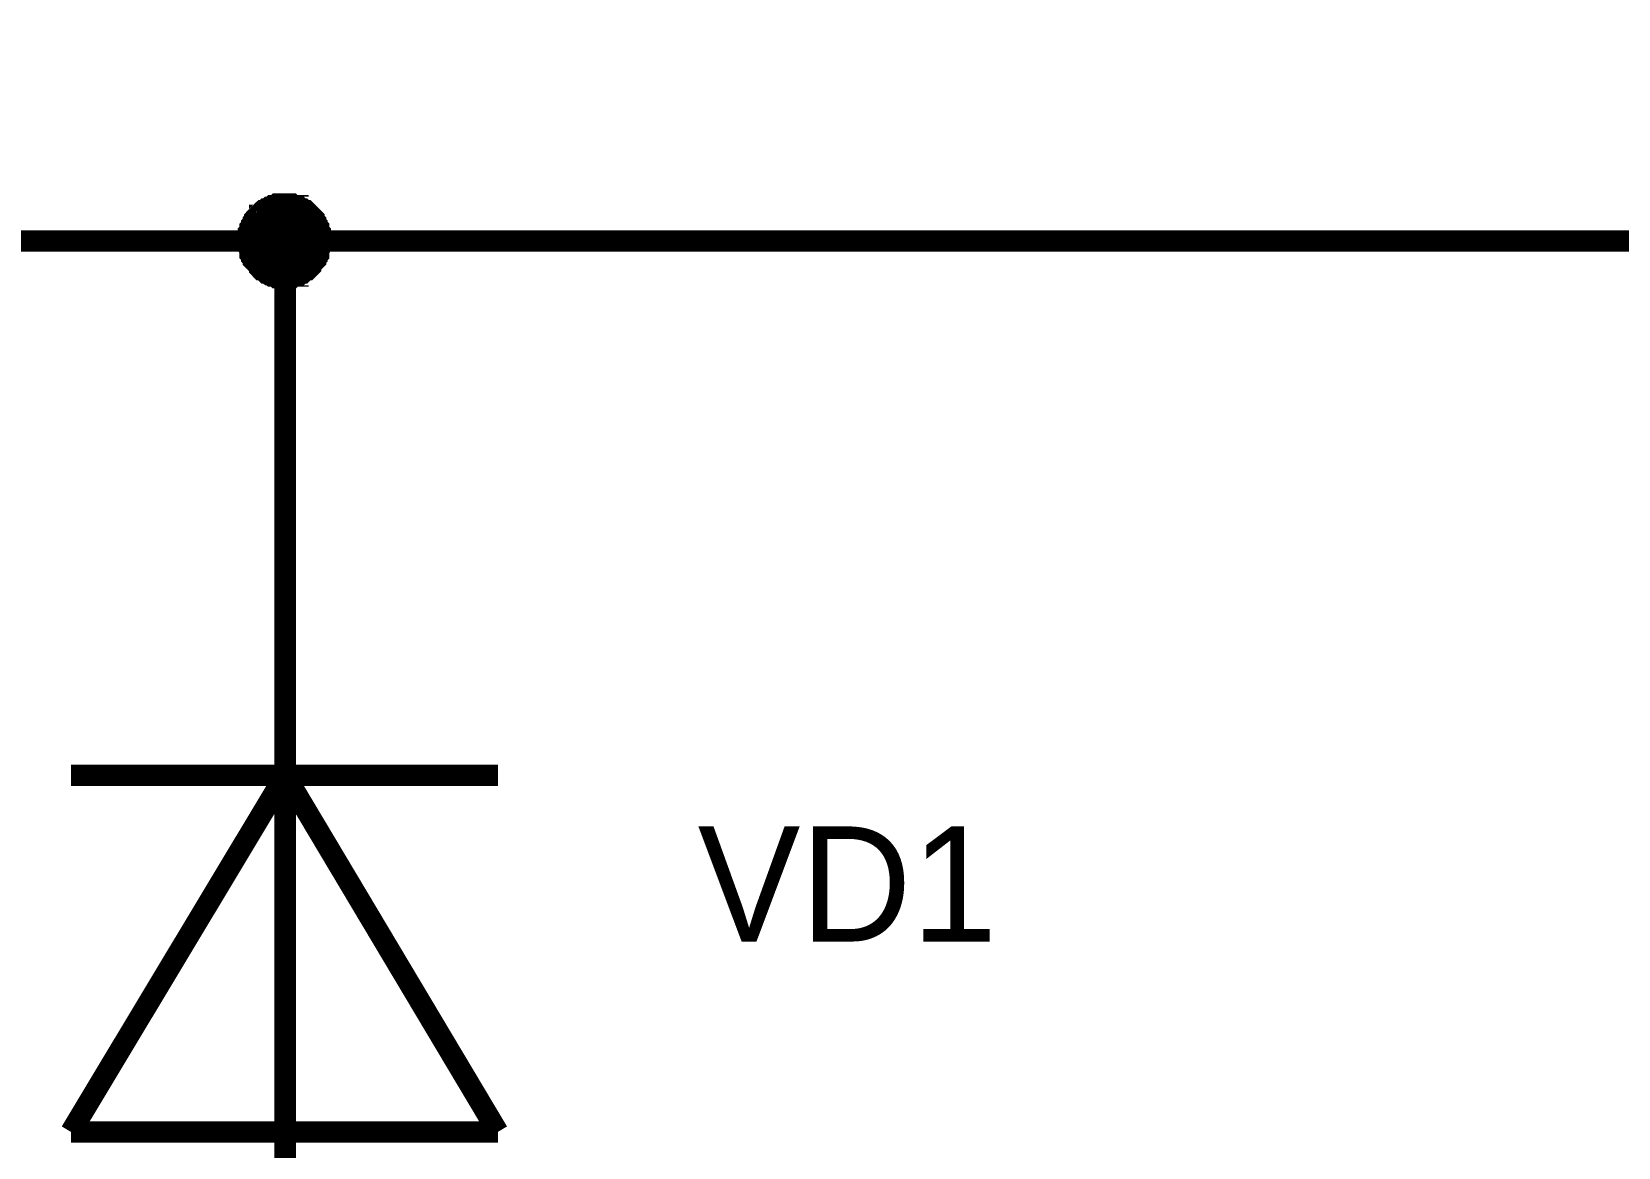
# Model space of a CAD drawing. Header units: millimetres. Extents: x 0 to 841, y 0 to 594.
# Drawn here: x 114.97 to 137.26, y 56.76 to 72.43 of the extents above; entities that cross this region are included whole.
import ezdxf

# ---------------------------------------------------------------- set-up
doc = ezdxf.new("R2010")
doc.units = ezdxf.units.MM
doc.layers.add('Sheet', color=255, linetype='Continuous')

msp = doc.modelspace()

# ---------------------------------------------------------------- linework, layer by layer
at = {"layer": 'Sheet'}
for points, const_width in [([(81.028, 81.998), (88.529, 81.998), (88.529, 69.489), (118.532, 69.489), (118.532, 66.996)], 0.3), ([(118.016, 69.489), (118.016, 69.511), (118.016, 69.534), (118.016, 69.578), (118.016, 69.601), (118.038, 69.623), (118.038, 69.646), (118.038, 69.668), (118.061, 69.691), (118.061, 69.713), (118.083, 69.736), (118.083, 69.758), (118.106, 69.781), (118.106, 69.803), (118.128, 69.826), (118.151, 69.848), (118.173, 69.848), (118.173, 69.87), (118.195, 69.893), (118.218, 69.915), (118.24, 69.915), (118.263, 69.938), (118.285, 69.938), (118.308, 69.96), (118.33, 69.96), (118.353, 69.983), (118.375, 69.983), (118.398, 69.983), (118.42, 70.005), (118.442, 70.005), (118.487, 70.005), (118.51, 70.005), (118.532, 70.005)], 0.3), ([(118.016, 69.489), (118.016, 69.511), (118.016, 69.534), (118.016, 69.578), (118.016, 69.601), (118.038, 69.623), (118.038, 69.646), (118.038, 69.668), (118.061, 69.691), (118.061, 69.713), (118.083, 69.736), (118.083, 69.758), (118.106, 69.781), (118.106, 69.803), (118.128, 69.826), (118.151, 69.848), (118.173, 69.848), (118.173, 69.87), (118.195, 69.893), (118.218, 69.915), (118.24, 69.915), (118.263, 69.938), (118.285, 69.938), (118.308, 69.96), (118.33, 69.96), (118.353, 69.983), (118.375, 69.983), (118.398, 69.983), (118.42, 70.005), (118.442, 70.005), (118.487, 70.005), (118.51, 70.005), (118.532, 70.005)], 0.3), ([(118.016, 69.489), (118.016, 69.511), (118.016, 69.534), (118.016, 69.578), (118.016, 69.601), (118.038, 69.623), (118.038, 69.646), (118.038, 69.668), (118.061, 69.691), (118.061, 69.713), (118.083, 69.736), (118.083, 69.758), (118.106, 69.781), (118.106, 69.803), (118.128, 69.826), (118.151, 69.848), (118.173, 69.848), (118.173, 69.87), (118.195, 69.893), (118.218, 69.915), (118.24, 69.915), (118.263, 69.938), (118.285, 69.938), (118.308, 69.96), (118.33, 69.96), (118.353, 69.983), (118.375, 69.983), (118.398, 69.983), (118.42, 70.005), (118.442, 70.005), (118.487, 70.005), (118.51, 70.005), (118.532, 70.005)], 0.3), ([(118.016, 69.489), (118.016, 69.511), (118.016, 69.534), (118.016, 69.578), (118.016, 69.601), (118.038, 69.623), (118.038, 69.646), (118.038, 69.668), (118.061, 69.691), (118.061, 69.713), (118.083, 69.736), (118.083, 69.758), (118.106, 69.781), (118.106, 69.803), (118.128, 69.826), (118.151, 69.848), (118.173, 69.848), (118.173, 69.87), (118.195, 69.893), (118.218, 69.915), (118.24, 69.915), (118.263, 69.938), (118.285, 69.938), (118.308, 69.96), (118.33, 69.96), (118.353, 69.983), (118.375, 69.983), (118.398, 69.983), (118.42, 70.005), (118.442, 70.005), (118.487, 70.005), (118.51, 70.005), (118.532, 70.005)], 0.3), ([(118.016, 69.489), (118.016, 69.511), (118.016, 69.534), (118.016, 69.578), (118.016, 69.601), (118.038, 69.623), (118.038, 69.646), (118.038, 69.668), (118.061, 69.691), (118.061, 69.713), (118.083, 69.736), (118.083, 69.758), (118.106, 69.781), (118.106, 69.803), (118.128, 69.826), (118.151, 69.848), (118.173, 69.848), (118.173, 69.87), (118.195, 69.893), (118.218, 69.915), (118.24, 69.915), (118.263, 69.938), (118.285, 69.938), (118.308, 69.96), (118.33, 69.96), (118.353, 69.983), (118.375, 69.983), (118.398, 69.983), (118.42, 70.005), (118.442, 70.005), (118.487, 70.005), (118.51, 70.005), (118.532, 70.005)], 0.0991), ([(118.016, 69.489), (118.016, 69.511), (118.016, 69.534), (118.016, 69.578), (118.016, 69.601), (118.038, 69.623), (118.038, 69.646), (118.038, 69.668), (118.061, 69.691), (118.061, 69.713), (118.083, 69.736), (118.083, 69.758), (118.106, 69.781), (118.106, 69.803), (118.128, 69.826), (118.151, 69.848), (118.173, 69.848), (118.173, 69.87), (118.195, 69.893), (118.218, 69.915), (118.24, 69.915), (118.263, 69.938), (118.285, 69.938), (118.308, 69.96), (118.33, 69.96), (118.353, 69.983), (118.375, 69.983), (118.398, 69.983), (118.42, 70.005), (118.442, 70.005), (118.487, 70.005), (118.51, 70.005), (118.532, 70.005)], 0.0991), ([(118.016, 69.489), (118.016, 69.511), (118.016, 69.534), (118.016, 69.578), (118.016, 69.601), (118.038, 69.623), (118.038, 69.646), (118.038, 69.668), (118.061, 69.691), (118.061, 69.713), (118.083, 69.736), (118.083, 69.758), (118.106, 69.781), (118.106, 69.803), (118.128, 69.826), (118.151, 69.848), (118.173, 69.848), (118.173, 69.87), (118.195, 69.893), (118.218, 69.915), (118.24, 69.915), (118.263, 69.938), (118.285, 69.938), (118.308, 69.96), (118.33, 69.96), (118.353, 69.983), (118.375, 69.983), (118.398, 69.983), (118.42, 70.005), (118.442, 70.005), (118.487, 70.005), (118.51, 70.005), (118.532, 70.005)], 0.0991), ([(118.016, 69.489), (118.016, 69.511), (118.016, 69.534), (118.016, 69.578), (118.016, 69.601), (118.038, 69.623), (118.038, 69.646), (118.038, 69.668), (118.061, 69.691), (118.061, 69.713), (118.083, 69.736), (118.083, 69.758), (118.106, 69.781), (118.106, 69.803), (118.128, 69.826), (118.151, 69.848), (118.173, 69.848), (118.173, 69.87), (118.195, 69.893), (118.218, 69.915), (118.24, 69.915), (118.263, 69.938), (118.285, 69.938), (118.308, 69.96), (118.33, 69.96), (118.353, 69.983), (118.375, 69.983), (118.398, 69.983), (118.42, 70.005), (118.442, 70.005), (118.487, 70.005), (118.51, 70.005), (118.532, 70.005)], 0.0991), ([(118.532, 70.005), (118.532, 70.005)], 0.3), ([(118.532, 70.005), (118.555, 70.005), (118.577, 70.005), (118.6, 70.005), (118.622, 70.005), (118.645, 69.983), (118.667, 69.983), (118.712, 69.983), (118.712, 69.96), (118.734, 69.96), (118.757, 69.938), (118.779, 69.938), (118.802, 69.915), (118.824, 69.915), (118.847, 69.893), (118.869, 69.87), (118.892, 69.848), (118.892, 69.848), (118.914, 69.826), (118.937, 69.803), (118.937, 69.781), (118.959, 69.758), (118.959, 69.736), (118.981, 69.713), (118.981, 69.691), (119.004, 69.668), (119.004, 69.646), (119.004, 69.623), (119.026, 69.601), (119.026, 69.578), (119.026, 69.534), (119.026, 69.511), (119.026, 69.489)], 0.3), ([(118.532, 70.005), (118.532, 70.005)], 0.3), ([(118.532, 70.005), (118.555, 70.005), (118.577, 70.005), (118.6, 70.005), (118.622, 70.005), (118.645, 69.983), (118.667, 69.983), (118.712, 69.983), (118.712, 69.96), (118.734, 69.96), (118.757, 69.938), (118.779, 69.938), (118.802, 69.915), (118.824, 69.915), (118.847, 69.893), (118.869, 69.87), (118.892, 69.848), (118.892, 69.848), (118.914, 69.826), (118.937, 69.803), (118.937, 69.781), (118.959, 69.758), (118.959, 69.736), (118.981, 69.713), (118.981, 69.691), (119.004, 69.668), (119.004, 69.646), (119.004, 69.623), (119.026, 69.601), (119.026, 69.578), (119.026, 69.534), (119.026, 69.511), (119.026, 69.489)], 0.3), ([(118.532, 70.005), (118.532, 70.005)], 0.3), ([(118.532, 70.005), (118.555, 70.005), (118.577, 70.005), (118.6, 70.005), (118.622, 70.005), (118.645, 69.983), (118.667, 69.983), (118.712, 69.983), (118.712, 69.96), (118.734, 69.96), (118.757, 69.938), (118.779, 69.938), (118.802, 69.915), (118.824, 69.915), (118.847, 69.893), (118.869, 69.87), (118.892, 69.848), (118.892, 69.848), (118.914, 69.826), (118.937, 69.803), (118.937, 69.781), (118.959, 69.758), (118.959, 69.736), (118.981, 69.713), (118.981, 69.691), (119.004, 69.668), (119.004, 69.646), (119.004, 69.623), (119.026, 69.601), (119.026, 69.578), (119.026, 69.534), (119.026, 69.511), (119.026, 69.489)], 0.3), ([(118.532, 70.005), (118.532, 70.005)], 0.3), ([(118.532, 70.005), (118.555, 70.005), (118.577, 70.005), (118.6, 70.005), (118.622, 70.005), (118.645, 69.983), (118.667, 69.983), (118.712, 69.983), (118.712, 69.96), (118.734, 69.96), (118.757, 69.938), (118.779, 69.938), (118.802, 69.915), (118.824, 69.915), (118.847, 69.893), (118.869, 69.87), (118.892, 69.848), (118.892, 69.848), (118.914, 69.826), (118.937, 69.803), (118.937, 69.781), (118.959, 69.758), (118.959, 69.736), (118.981, 69.713), (118.981, 69.691), (119.004, 69.668), (119.004, 69.646), (119.004, 69.623), (119.026, 69.601), (119.026, 69.578), (119.026, 69.534), (119.026, 69.511), (119.026, 69.489)], 0.3), ([(118.532, 70.005), (118.532, 70.005)], 0.0991), ([(118.532, 70.005), (118.555, 70.005), (118.577, 70.005), (118.6, 70.005), (118.622, 70.005), (118.645, 69.983), (118.667, 69.983), (118.712, 69.983), (118.712, 69.96), (118.734, 69.96), (118.757, 69.938), (118.779, 69.938), (118.802, 69.915), (118.824, 69.915), (118.847, 69.893), (118.869, 69.87), (118.892, 69.848), (118.892, 69.848), (118.914, 69.826), (118.937, 69.803), (118.937, 69.781), (118.959, 69.758), (118.959, 69.736), (118.981, 69.713), (118.981, 69.691), (119.004, 69.668), (119.004, 69.646), (119.004, 69.623), (119.026, 69.601), (119.026, 69.578), (119.026, 69.534), (119.026, 69.511), (119.026, 69.489)], 0.0991), ([(118.532, 70.005), (118.532, 70.005)], 0.0991), ([(118.532, 70.005), (118.555, 70.005), (118.577, 70.005), (118.6, 70.005), (118.622, 70.005), (118.645, 69.983), (118.667, 69.983), (118.712, 69.983), (118.712, 69.96), (118.734, 69.96), (118.757, 69.938), (118.779, 69.938), (118.802, 69.915), (118.824, 69.915), (118.847, 69.893), (118.869, 69.87), (118.892, 69.848), (118.892, 69.848), (118.914, 69.826), (118.937, 69.803), (118.937, 69.781), (118.959, 69.758), (118.959, 69.736), (118.981, 69.713), (118.981, 69.691), (119.004, 69.668), (119.004, 69.646), (119.004, 69.623), (119.026, 69.601), (119.026, 69.578), (119.026, 69.534), (119.026, 69.511), (119.026, 69.489)], 0.0991), ([(118.532, 70.005), (118.532, 70.005)], 0.0991), ([(118.532, 70.005), (118.555, 70.005), (118.577, 70.005), (118.6, 70.005), (118.622, 70.005), (118.645, 69.983), (118.667, 69.983), (118.712, 69.983), (118.712, 69.96), (118.734, 69.96), (118.757, 69.938), (118.779, 69.938), (118.802, 69.915), (118.824, 69.915), (118.847, 69.893), (118.869, 69.87), (118.892, 69.848), (118.892, 69.848), (118.914, 69.826), (118.937, 69.803), (118.937, 69.781), (118.959, 69.758), (118.959, 69.736), (118.981, 69.713), (118.981, 69.691), (119.004, 69.668), (119.004, 69.646), (119.004, 69.623), (119.026, 69.601), (119.026, 69.578), (119.026, 69.534), (119.026, 69.511), (119.026, 69.489)], 0.0991), ([(118.532, 70.005), (118.532, 70.005)], 0.0991), ([(118.532, 70.005), (118.555, 70.005), (118.577, 70.005), (118.6, 70.005), (118.622, 70.005), (118.645, 69.983), (118.667, 69.983), (118.712, 69.983), (118.712, 69.96), (118.734, 69.96), (118.757, 69.938), (118.779, 69.938), (118.802, 69.915), (118.824, 69.915), (118.847, 69.893), (118.869, 69.87), (118.892, 69.848), (118.892, 69.848), (118.914, 69.826), (118.937, 69.803), (118.937, 69.781), (118.959, 69.758), (118.959, 69.736), (118.981, 69.713), (118.981, 69.691), (119.004, 69.668), (119.004, 69.646), (119.004, 69.623), (119.026, 69.601), (119.026, 69.578), (119.026, 69.534), (119.026, 69.511), (119.026, 69.489)], 0.0991), ([(118.532, 68.972), (118.51, 68.972), (118.487, 68.972), (118.442, 68.972), (118.42, 68.972), (118.398, 68.995), (118.375, 68.995), (118.353, 68.995), (118.33, 69.017), (118.308, 69.017), (118.285, 69.039), (118.263, 69.039), (118.24, 69.062), (118.218, 69.084), (118.195, 69.084), (118.173, 69.107), (118.173, 69.129), (118.151, 69.152), (118.128, 69.174), (118.106, 69.197), (118.106, 69.197), (118.083, 69.219), (118.083, 69.242), (118.061, 69.264), (118.061, 69.287), (118.038, 69.309), (118.038, 69.331), (118.038, 69.354), (118.016, 69.399), (118.016, 69.421), (118.016, 69.444), (118.016, 69.466), (118.016, 69.489)], 0.3), ([(118.016, 69.489), (118.016, 69.489)], 0.3), ([(118.532, 68.972), (118.51, 68.972), (118.487, 68.972), (118.442, 68.972), (118.42, 68.972), (118.398, 68.995), (118.375, 68.995), (118.353, 68.995), (118.33, 69.017), (118.308, 69.017), (118.285, 69.039), (118.263, 69.039), (118.24, 69.062), (118.218, 69.084), (118.195, 69.084), (118.173, 69.107), (118.173, 69.129), (118.151, 69.152), (118.128, 69.174), (118.106, 69.197), (118.106, 69.197), (118.083, 69.219), (118.083, 69.242), (118.061, 69.264), (118.061, 69.287), (118.038, 69.309), (118.038, 69.331), (118.038, 69.354), (118.016, 69.399), (118.016, 69.421), (118.016, 69.444), (118.016, 69.466), (118.016, 69.489)], 0.3), ([(118.016, 69.489), (118.016, 69.489)], 0.3), ([(118.532, 68.972), (118.51, 68.972), (118.487, 68.972), (118.442, 68.972), (118.42, 68.972), (118.398, 68.995), (118.375, 68.995), (118.353, 68.995), (118.33, 69.017), (118.308, 69.017), (118.285, 69.039), (118.263, 69.039), (118.24, 69.062), (118.218, 69.084), (118.195, 69.084), (118.173, 69.107), (118.173, 69.129), (118.151, 69.152), (118.128, 69.174), (118.106, 69.197), (118.106, 69.197), (118.083, 69.219), (118.083, 69.242), (118.061, 69.264), (118.061, 69.287), (118.038, 69.309), (118.038, 69.331), (118.038, 69.354), (118.016, 69.399), (118.016, 69.421), (118.016, 69.444), (118.016, 69.466), (118.016, 69.489)], 0.3), ([(118.016, 69.489), (118.016, 69.489)], 0.3), ([(118.532, 68.972), (118.51, 68.972), (118.487, 68.972), (118.442, 68.972), (118.42, 68.972), (118.398, 68.995), (118.375, 68.995), (118.353, 68.995), (118.33, 69.017), (118.308, 69.017), (118.285, 69.039), (118.263, 69.039), (118.24, 69.062), (118.218, 69.084), (118.195, 69.084), (118.173, 69.107), (118.173, 69.129), (118.151, 69.152), (118.128, 69.174), (118.106, 69.197), (118.106, 69.197), (118.083, 69.219), (118.083, 69.242), (118.061, 69.264), (118.061, 69.287), (118.038, 69.309), (118.038, 69.331), (118.038, 69.354), (118.016, 69.399), (118.016, 69.421), (118.016, 69.444), (118.016, 69.466), (118.016, 69.489)], 0.3), ([(118.016, 69.489), (118.016, 69.489)], 0.3), ([(118.532, 68.972), (118.51, 68.972), (118.487, 68.972), (118.442, 68.972), (118.42, 68.972), (118.398, 68.995), (118.375, 68.995), (118.353, 68.995), (118.33, 69.017), (118.308, 69.017), (118.285, 69.039), (118.263, 69.039), (118.24, 69.062), (118.218, 69.084), (118.195, 69.084), (118.173, 69.107), (118.173, 69.129), (118.151, 69.152), (118.128, 69.174), (118.106, 69.197), (118.106, 69.197), (118.083, 69.219), (118.083, 69.242), (118.061, 69.264), (118.061, 69.287), (118.038, 69.309), (118.038, 69.331), (118.038, 69.354), (118.016, 69.399), (118.016, 69.421), (118.016, 69.444), (118.016, 69.466), (118.016, 69.489)], 0.0991), ([(118.016, 69.489), (118.016, 69.489)], 0.0991), ([(118.532, 68.972), (118.51, 68.972), (118.487, 68.972), (118.442, 68.972), (118.42, 68.972), (118.398, 68.995), (118.375, 68.995), (118.353, 68.995), (118.33, 69.017), (118.308, 69.017), (118.285, 69.039), (118.263, 69.039), (118.24, 69.062), (118.218, 69.084), (118.195, 69.084), (118.173, 69.107), (118.173, 69.129), (118.151, 69.152), (118.128, 69.174), (118.106, 69.197), (118.106, 69.197), (118.083, 69.219), (118.083, 69.242), (118.061, 69.264), (118.061, 69.287), (118.038, 69.309), (118.038, 69.331), (118.038, 69.354), (118.016, 69.399), (118.016, 69.421), (118.016, 69.444), (118.016, 69.466), (118.016, 69.489)], 0.0991), ([(118.016, 69.489), (118.016, 69.489)], 0.0991), ([(118.532, 68.972), (118.51, 68.972), (118.487, 68.972), (118.442, 68.972), (118.42, 68.972), (118.398, 68.995), (118.375, 68.995), (118.353, 68.995), (118.33, 69.017), (118.308, 69.017), (118.285, 69.039), (118.263, 69.039), (118.24, 69.062), (118.218, 69.084), (118.195, 69.084), (118.173, 69.107), (118.173, 69.129), (118.151, 69.152), (118.128, 69.174), (118.106, 69.197), (118.106, 69.197), (118.083, 69.219), (118.083, 69.242), (118.061, 69.264), (118.061, 69.287), (118.038, 69.309), (118.038, 69.331), (118.038, 69.354), (118.016, 69.399), (118.016, 69.421), (118.016, 69.444), (118.016, 69.466), (118.016, 69.489)], 0.0991), ([(118.016, 69.489), (118.016, 69.489)], 0.0991), ([(118.532, 68.972), (118.51, 68.972), (118.487, 68.972), (118.442, 68.972), (118.42, 68.972), (118.398, 68.995), (118.375, 68.995), (118.353, 68.995), (118.33, 69.017), (118.308, 69.017), (118.285, 69.039), (118.263, 69.039), (118.24, 69.062), (118.218, 69.084), (118.195, 69.084), (118.173, 69.107), (118.173, 69.129), (118.151, 69.152), (118.128, 69.174), (118.106, 69.197), (118.106, 69.197), (118.083, 69.219), (118.083, 69.242), (118.061, 69.264), (118.061, 69.287), (118.038, 69.309), (118.038, 69.331), (118.038, 69.354), (118.016, 69.399), (118.016, 69.421), (118.016, 69.444), (118.016, 69.466), (118.016, 69.489)], 0.0991), ([(118.016, 69.489), (118.016, 69.489)], 0.0991), ([(119.026, 69.489), (119.026, 69.466), (119.026, 69.444), (119.026, 69.421), (119.026, 69.399), (119.004, 69.354), (119.004, 69.331), (119.004, 69.309), (118.981, 69.287), (118.981, 69.264), (118.959, 69.242), (118.959, 69.219), (118.937, 69.197), (118.937, 69.197), (118.914, 69.174), (118.892, 69.152), (118.892, 69.129), (118.869, 69.107), (118.847, 69.084), (118.824, 69.084), (118.802, 69.062), (118.779, 69.039), (118.757, 69.039), (118.734, 69.017), (118.712, 69.017), (118.712, 68.995), (118.667, 68.995), (118.645, 68.995), (118.622, 68.972), (118.6, 68.972), (118.577, 68.972), (118.555, 68.972), (118.532, 68.972)], 0.3), ([(118.532, 69.489), (151.029, 69.489), (151.029, 61.987)], 0.3), ([(119.026, 69.489), (119.026, 69.466), (119.026, 69.444), (119.026, 69.421), (119.026, 69.399), (119.004, 69.354), (119.004, 69.331), (119.004, 69.309), (118.981, 69.287), (118.981, 69.264), (118.959, 69.242), (118.959, 69.219), (118.937, 69.197), (118.937, 69.197), (118.914, 69.174), (118.892, 69.152), (118.892, 69.129), (118.869, 69.107), (118.847, 69.084), (118.824, 69.084), (118.802, 69.062), (118.779, 69.039), (118.757, 69.039), (118.734, 69.017), (118.712, 69.017), (118.712, 68.995), (118.667, 68.995), (118.645, 68.995), (118.622, 68.972), (118.6, 68.972), (118.577, 68.972), (118.555, 68.972), (118.532, 68.972)], 0.3), ([(119.026, 69.489), (119.026, 69.466), (119.026, 69.444), (119.026, 69.421), (119.026, 69.399), (119.004, 69.354), (119.004, 69.331), (119.004, 69.309), (118.981, 69.287), (118.981, 69.264), (118.959, 69.242), (118.959, 69.219), (118.937, 69.197), (118.937, 69.197), (118.914, 69.174), (118.892, 69.152), (118.892, 69.129), (118.869, 69.107), (118.847, 69.084), (118.824, 69.084), (118.802, 69.062), (118.779, 69.039), (118.757, 69.039), (118.734, 69.017), (118.712, 69.017), (118.712, 68.995), (118.667, 68.995), (118.645, 68.995), (118.622, 68.972), (118.6, 68.972), (118.577, 68.972), (118.555, 68.972), (118.532, 68.972)], 0.3), ([(119.026, 69.489), (119.026, 69.466), (119.026, 69.444), (119.026, 69.421), (119.026, 69.399), (119.004, 69.354), (119.004, 69.331), (119.004, 69.309), (118.981, 69.287), (118.981, 69.264), (118.959, 69.242), (118.959, 69.219), (118.937, 69.197), (118.937, 69.197), (118.914, 69.174), (118.892, 69.152), (118.892, 69.129), (118.869, 69.107), (118.847, 69.084), (118.824, 69.084), (118.802, 69.062), (118.779, 69.039), (118.757, 69.039), (118.734, 69.017), (118.712, 69.017), (118.712, 68.995), (118.667, 68.995), (118.645, 68.995), (118.622, 68.972), (118.6, 68.972), (118.577, 68.972), (118.555, 68.972), (118.532, 68.972)], 0.3), ([(119.026, 69.489), (119.026, 69.466), (119.026, 69.444), (119.026, 69.421), (119.026, 69.399), (119.004, 69.354), (119.004, 69.331), (119.004, 69.309), (118.981, 69.287), (118.981, 69.264), (118.959, 69.242), (118.959, 69.219), (118.937, 69.197), (118.937, 69.197), (118.914, 69.174), (118.892, 69.152), (118.892, 69.129), (118.869, 69.107), (118.847, 69.084), (118.824, 69.084), (118.802, 69.062), (118.779, 69.039), (118.757, 69.039), (118.734, 69.017), (118.712, 69.017), (118.712, 68.995), (118.667, 68.995), (118.645, 68.995), (118.622, 68.972), (118.6, 68.972), (118.577, 68.972), (118.555, 68.972), (118.532, 68.972)], 0.0991), ([(119.026, 69.489), (119.026, 69.466), (119.026, 69.444), (119.026, 69.421), (119.026, 69.399), (119.004, 69.354), (119.004, 69.331), (119.004, 69.309), (118.981, 69.287), (118.981, 69.264), (118.959, 69.242), (118.959, 69.219), (118.937, 69.197), (118.937, 69.197), (118.914, 69.174), (118.892, 69.152), (118.892, 69.129), (118.869, 69.107), (118.847, 69.084), (118.824, 69.084), (118.802, 69.062), (118.779, 69.039), (118.757, 69.039), (118.734, 69.017), (118.712, 69.017), (118.712, 68.995), (118.667, 68.995), (118.645, 68.995), (118.622, 68.972), (118.6, 68.972), (118.577, 68.972), (118.555, 68.972), (118.532, 68.972)], 0.0991), ([(119.026, 69.489), (119.026, 69.466), (119.026, 69.444), (119.026, 69.421), (119.026, 69.399), (119.004, 69.354), (119.004, 69.331), (119.004, 69.309), (118.981, 69.287), (118.981, 69.264), (118.959, 69.242), (118.959, 69.219), (118.937, 69.197), (118.937, 69.197), (118.914, 69.174), (118.892, 69.152), (118.892, 69.129), (118.869, 69.107), (118.847, 69.084), (118.824, 69.084), (118.802, 69.062), (118.779, 69.039), (118.757, 69.039), (118.734, 69.017), (118.712, 69.017), (118.712, 68.995), (118.667, 68.995), (118.645, 68.995), (118.622, 68.972), (118.6, 68.972), (118.577, 68.972), (118.555, 68.972), (118.532, 68.972)], 0.0991), ([(119.026, 69.489), (119.026, 69.466), (119.026, 69.444), (119.026, 69.421), (119.026, 69.399), (119.004, 69.354), (119.004, 69.331), (119.004, 69.309), (118.981, 69.287), (118.981, 69.264), (118.959, 69.242), (118.959, 69.219), (118.937, 69.197), (118.937, 69.197), (118.914, 69.174), (118.892, 69.152), (118.892, 69.129), (118.869, 69.107), (118.847, 69.084), (118.824, 69.084), (118.802, 69.062), (118.779, 69.039), (118.757, 69.039), (118.734, 69.017), (118.712, 69.017), (118.712, 68.995), (118.667, 68.995), (118.645, 68.995), (118.622, 68.972), (118.6, 68.972), (118.577, 68.972), (118.555, 68.972), (118.532, 68.972)], 0.0991), ([(119.026, 69.489), (119.026, 69.489), (119.026, 69.489), (119.026, 69.489), (119.026, 69.489), (119.026, 69.489), (119.026, 69.489), (119.026, 69.489), (119.026, 69.489), (119.026, 69.489), (119.026, 69.489), (119.026, 69.489), (119.026, 69.489), (119.026, 69.489), (119.026, 69.489), (119.026, 69.489), (119.026, 69.489), (119.026, 69.489), (119.026, 69.489), (119.026, 69.489), (119.026, 69.489), (119.026, 69.489), (119.026, 69.489), (119.026, 69.489), (119.026, 69.489), (119.026, 69.489), (119.026, 69.489), (119.026, 69.489), (119.026, 69.489), (119.026, 69.489), (119.026, 69.489), (119.026, 69.489), (119.026, 69.489)], 0.3), ([(119.026, 69.489), (119.026, 69.489)], 0.3), ([(119.026, 69.489), (119.026, 69.489), (119.026, 69.489), (119.026, 69.489), (119.026, 69.489), (119.026, 69.489), (119.026, 69.489), (119.026, 69.489), (119.026, 69.489), (119.026, 69.489), (119.026, 69.489), (119.026, 69.489), (119.026, 69.489), (119.026, 69.489), (119.026, 69.489), (119.026, 69.489), (119.026, 69.489), (119.026, 69.489), (119.026, 69.489), (119.026, 69.489), (119.026, 69.489), (119.026, 69.489), (119.026, 69.489), (119.026, 69.489), (119.026, 69.489), (119.026, 69.489), (119.026, 69.489), (119.026, 69.489), (119.026, 69.489), (119.026, 69.489), (119.026, 69.489), (119.026, 69.489), (119.026, 69.489)], 0.3), ([(119.026, 69.489), (119.026, 69.489)], 0.3), ([(119.026, 69.489), (119.026, 69.489), (119.026, 69.489), (119.026, 69.489), (119.026, 69.489), (119.026, 69.489), (119.026, 69.489), (119.026, 69.489), (119.026, 69.489), (119.026, 69.489), (119.026, 69.489), (119.026, 69.489), (119.026, 69.489), (119.026, 69.489), (119.026, 69.489), (119.026, 69.489), (119.026, 69.489), (119.026, 69.489), (119.026, 69.489), (119.026, 69.489), (119.026, 69.489), (119.026, 69.489), (119.026, 69.489), (119.026, 69.489), (119.026, 69.489), (119.026, 69.489), (119.026, 69.489), (119.026, 69.489), (119.026, 69.489), (119.026, 69.489), (119.026, 69.489), (119.026, 69.489), (119.026, 69.489)], 0.3), ([(119.026, 69.489), (119.026, 69.489)], 0.3), ([(119.026, 69.489), (119.026, 69.489), (119.026, 69.489), (119.026, 69.489), (119.026, 69.489), (119.026, 69.489), (119.026, 69.489), (119.026, 69.489), (119.026, 69.489), (119.026, 69.489), (119.026, 69.489), (119.026, 69.489), (119.026, 69.489), (119.026, 69.489), (119.026, 69.489), (119.026, 69.489), (119.026, 69.489), (119.026, 69.489), (119.026, 69.489), (119.026, 69.489), (119.026, 69.489), (119.026, 69.489), (119.026, 69.489), (119.026, 69.489), (119.026, 69.489), (119.026, 69.489), (119.026, 69.489), (119.026, 69.489), (119.026, 69.489), (119.026, 69.489), (119.026, 69.489), (119.026, 69.489), (119.026, 69.489)], 0.3), ([(119.026, 69.489), (119.026, 69.489)], 0.3), ([(119.026, 69.489), (119.026, 69.489), (119.026, 69.489), (119.026, 69.489), (119.026, 69.489), (119.026, 69.489), (119.026, 69.489), (119.026, 69.489), (119.026, 69.489), (119.026, 69.489), (119.026, 69.489), (119.026, 69.489), (119.026, 69.489), (119.026, 69.489), (119.026, 69.489), (119.026, 69.489), (119.026, 69.489), (119.026, 69.489), (119.026, 69.489), (119.026, 69.489), (119.026, 69.489), (119.026, 69.489), (119.026, 69.489), (119.026, 69.489), (119.026, 69.489), (119.026, 69.489), (119.026, 69.489), (119.026, 69.489), (119.026, 69.489), (119.026, 69.489), (119.026, 69.489), (119.026, 69.489), (119.026, 69.489)], 0.0991), ([(119.026, 69.489), (119.026, 69.489)], 0.0991), ([(119.026, 69.489), (119.026, 69.489), (119.026, 69.489), (119.026, 69.489), (119.026, 69.489), (119.026, 69.489), (119.026, 69.489), (119.026, 69.489), (119.026, 69.489), (119.026, 69.489), (119.026, 69.489), (119.026, 69.489), (119.026, 69.489), (119.026, 69.489), (119.026, 69.489), (119.026, 69.489), (119.026, 69.489), (119.026, 69.489), (119.026, 69.489), (119.026, 69.489), (119.026, 69.489), (119.026, 69.489), (119.026, 69.489), (119.026, 69.489), (119.026, 69.489), (119.026, 69.489), (119.026, 69.489), (119.026, 69.489), (119.026, 69.489), (119.026, 69.489), (119.026, 69.489), (119.026, 69.489), (119.026, 69.489)], 0.0991), ([(119.026, 69.489), (119.026, 69.489)], 0.0991), ([(119.026, 69.489), (119.026, 69.489), (119.026, 69.489), (119.026, 69.489), (119.026, 69.489), (119.026, 69.489), (119.026, 69.489), (119.026, 69.489), (119.026, 69.489), (119.026, 69.489), (119.026, 69.489), (119.026, 69.489), (119.026, 69.489), (119.026, 69.489), (119.026, 69.489), (119.026, 69.489), (119.026, 69.489), (119.026, 69.489), (119.026, 69.489), (119.026, 69.489), (119.026, 69.489), (119.026, 69.489), (119.026, 69.489), (119.026, 69.489), (119.026, 69.489), (119.026, 69.489), (119.026, 69.489), (119.026, 69.489), (119.026, 69.489), (119.026, 69.489), (119.026, 69.489), (119.026, 69.489), (119.026, 69.489)], 0.0991), ([(119.026, 69.489), (119.026, 69.489)], 0.0991), ([(119.026, 69.489), (119.026, 69.489), (119.026, 69.489), (119.026, 69.489), (119.026, 69.489), (119.026, 69.489), (119.026, 69.489), (119.026, 69.489), (119.026, 69.489), (119.026, 69.489), (119.026, 69.489), (119.026, 69.489), (119.026, 69.489), (119.026, 69.489), (119.026, 69.489), (119.026, 69.489), (119.026, 69.489), (119.026, 69.489), (119.026, 69.489), (119.026, 69.489), (119.026, 69.489), (119.026, 69.489), (119.026, 69.489), (119.026, 69.489), (119.026, 69.489), (119.026, 69.489), (119.026, 69.489), (119.026, 69.489), (119.026, 69.489), (119.026, 69.489), (119.026, 69.489), (119.026, 69.489), (119.026, 69.489)], 0.0991), ([(119.026, 69.489), (119.026, 69.489)], 0.0991), ([(118.532, 64.48), (118.532, 66.996)], 0.3), ([(118.532, 54.486), (118.532, 64.48)], 0.3), ([(118.532, 61.987), (115.523, 56.979)], 0.3), ([(115.523, 61.987), (121.519, 61.987)], 0.3), ([(121.519, 56.979), (118.532, 61.987)], 0.3), ([(115.523, 56.979), (121.519, 56.979)], 0.3)]:
    msp.add_lwpolyline(points, dxfattribs=dict(at, const_width=const_width))
at = {"layer": 'Sheet', "const_width": 0.508}
msp.add_lwpolyline([(118.246, 69.5, 1), (118.754, 69.5, 1)], format="xyb", close=True, dxfattribs=at)

# ---------------------------------------------------------------- texts
at = {"layer": 'Sheet'}
msp.add_text('VD1', height=1.6171, dxfattribs=at).set_placement((124.326, 59.652))

doc.saveas('drawing.dxf')
